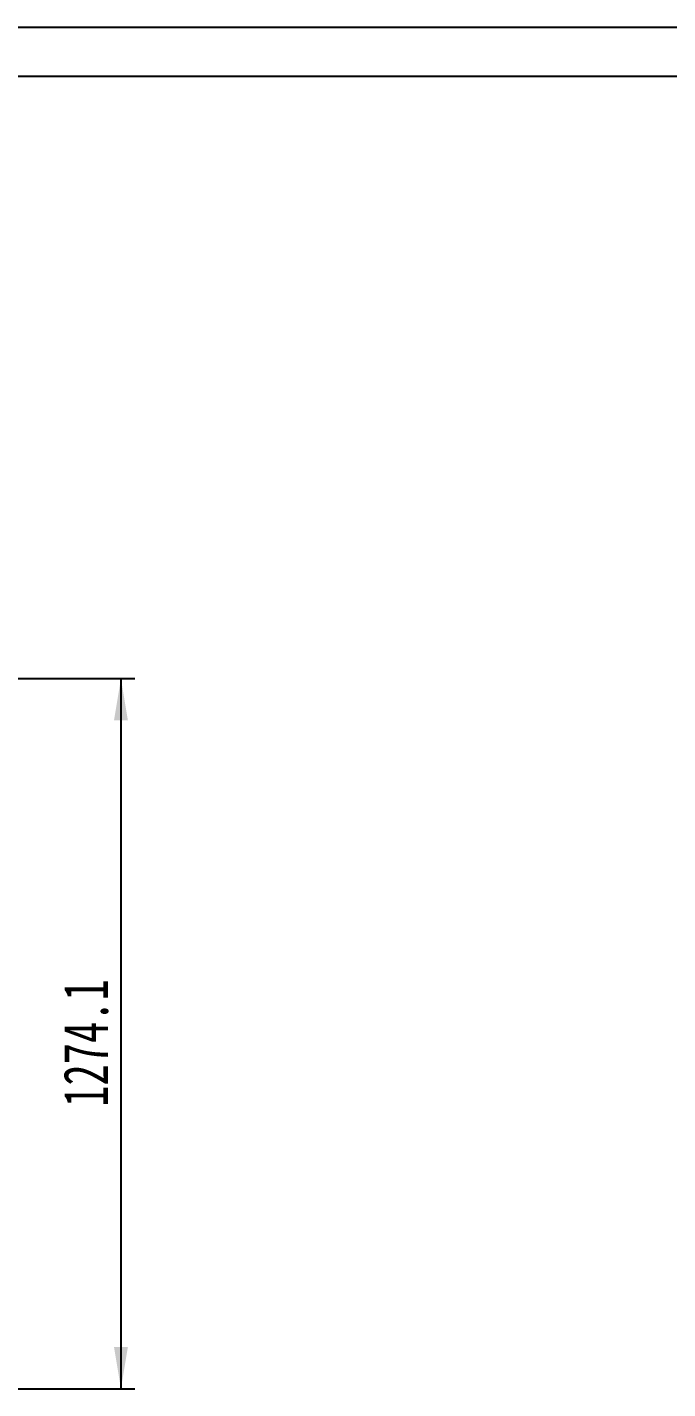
# Model space of a CAD drawing. Header units: millimetres. Extents: x 1 to 7426, y 0 to 5250.
# Drawn here: x 3676 to 4824, y 2807 to 5250 of the extents above; entities that cross this region are included whole.
import ezdxf

# ---------------------------------------------------------------- set-up
doc = ezdxf.new("R2010")
doc.units = ezdxf.units.MM
doc.header["$LTSCALE"] = 25
doc.layers.add('图框层', color=7, linetype='Continuous')
doc.layers.add('标注层', color=137, linetype='Continuous', lineweight=25)
doc.styles.add('SLDTEXTSTYLE2', font='TXT', dxfattribs={"width": 0.7})
doc.dimstyles.new('SLDDIMSTYLE0', dxfattribs={"dimtxt": 80, "dimasz": 75, "dimexe": 0, "dimexo": 0.0625, "dimgap": 20, "dimtad": 2, "dimrnd": 1e-09, "dimzin": 12, "dimdsep": 46, "dimtxsty": 'SLDTEXTSTYLE2', "dimsah": 1, "dimcen": 0.09, "dimadec": 0, "dimazin": 3, "dimtfac": 1, "dimtofl": 0, "dimtmove": 0, "dimatfit": 3, "dimfxl": 0, "dimfrac": 2, "dimtolj": 1, "dimtzin": 12, "dimarcsym": 0})

# ---------------------------------------------------------------- blocks, each defined once
blk = doc.blocks.new('_D_3')
at = {"layer": '标注层'}
for p, q in [((2922.3, 4081), (3868.8, 4081)), ((3843.8, 4081), (3843.8, 2806.9)), ((3158.8, 2806.9), (3868.8, 2806.9))]:
    blk.add_line(p, q, dxfattribs=at)
for points in [[(3843.8, 4081), (3831.3, 4006), (3856.3, 4006)], [(3843.8, 2806.9), (3856.3, 2881.9), (3831.3, 2881.9)]]:
    blk.add_solid(points, dxfattribs=at)
at = {"layer": '标注层', "insert": (3740.6, 3312.9), "char_height": 80, "attachment_point": 1, "rotation": 90, "style": 'SLDTEXTSTYLE2'}
blk.add_mtext('1274.1', dxfattribs=at)

msp = doc.modelspace()

# ---------------------------------------------------------------- linework, layer by layer
at = {"layer": '图框层'}
for p, q in [((0.55, 5249.554), (7425.55, 5249.554)), ((400.55, 5162.054), (7338.05, 5162.054))]:
    msp.add_line(p, q, dxfattribs=at)

# ---------------------------------------------------------------- dimensions: what is measured, and where the dimension line sits
at = {"layer": '标注层'}
dim = msp.add_linear_dim(base=(3843.772, 2806.944), p1=(2897.272, 4081.044), p2=(3133.772, 2806.944), angle=90, dimstyle='SLDDIMSTYLE0', dxfattribs=at)
dim.commit()
dim.dimension.update_dxf_attribs({"geometry": '_D_3', "text_midpoint": (3843.772, 3418.083), "dimtype": 160})

doc.saveas('drawing.dxf')
